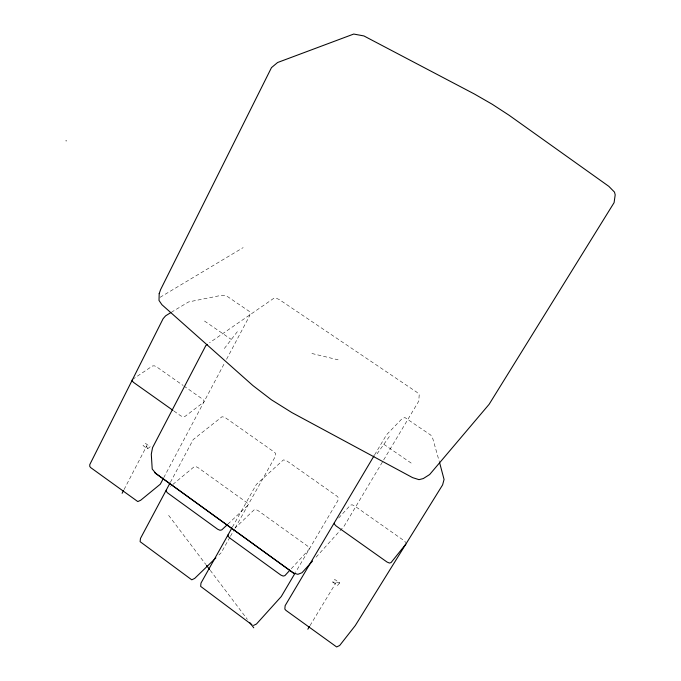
<?xml version="1.0" encoding="UTF-8"?>
<svg xmlns="http://www.w3.org/2000/svg" width="681" height="681" viewBox="0 0 681 681"><rect width="100%" height="100%" fill="white"/><g stroke="black" fill="none" stroke-linecap="round" stroke-linejoin="round"><path stroke-width="0.51" stroke-dasharray="3.4 2.55" d="M124.07 489.537L146.611 446.157M163.755 477.67L224.585 362.999M226.56 359.27L249.765 315.533L250.08 312.307L249.016 311.2L227.965 296.89L225.794 295.792L220.372 295.537L188.603 301.938L171.867 311.932M170.386 482.344L193.208 439.56L222.006 416.763L224.764 417.274L274.503 452.244L275.55 453.393L275.252 456.602L235.013 528.167M232.374 527.145L256.328 484.472L283.381 459.93L286.122 460.407L337.035 496.202L338.125 497.394L337.87 500.663L295.724 572.04M229.897 537.275L221.197 552.742L218.924 554.947M230.408 536.364L234.502 529.077M374.635 454.848L386.578 434.716L401.79 418.968L404.863 417.513L430.843 435.168L432.818 438.717L439.364 461.846M310.017 625.618L336.15 582.468M377.061 453.861L390.596 434.784M224.355 348.502L238.265 330.489M339.632 582.953L337.504 585.481L332.651 581.991L334.797 579.48L339.632 582.953L332.651 581.991M316.044 557.186L344.169 526.064L418.781 401.135L419.215 394.563L416.883 392.256L279.295 299.58L276.137 298.176L273.771 298.329L209.544 342.764M338.636 518.02L350.494 505.149L352.128 504.808L354.409 505.796L404.173 540.757L405.825 542.544M291.298 568.686L309.123 549.354L309.208 547.882L307.718 546.179L257.92 510.512L255.733 509.575L254.073 509.907L235.056 528.039M227.888 524.132L247.807 505.413L247.978 504.017L246.556 502.374L197.882 467.515L195.711 466.579L194.008 466.868L170.48 486.413M147.547 448.788L150.186 446.779L145.683 443.535L143.036 445.544L147.547 448.788L145.683 443.535M132.437 379.479L152.493 365.986L154.281 365.808L156.511 366.778L183.01 385.386M160.078 297.316L243.151 247.62M311.907 353.499L338.116 359.815M204.513 321.04L231.327 339.47M383.846 444.301L412.533 464.016M183.861 385.991L202.666 399.202L204.087 400.794L203.849 402.079L184.806 416.568L182.985 416.815L180.686 415.819L173.817 410.949M168.65 515.372L205.773 564.404M210.25 570.329L247.373 619.361"/><path stroke-width="1.02" d="M334.456 522.557L334.397 524.089L336.022 525.894L387.012 562.029L389.379 563.042L391.03 562.625L405.867 544.076M228.212 534.568L228.007 536.058L229.471 537.803L280.887 575.096L283.177 576.066L284.879 575.641L289.868 570.235M166.419 489.784L166.138 491.197L167.526 492.874L217.741 529.29L220.006 530.261L221.759 529.895L227.122 524.855M132.437 379.479L132.097 380.756L133.485 382.364L172.957 410.345M122.112 493.308L123.576 490.473M163.261 478.607L160.29 484.208L140.737 500.203L137.817 501.582L90.692 467.609L89.764 466.451L89.773 464.612L163.108 318.699L165.602 315.839L170.974 312.494M169.892 483.272L140.473 538.441L140.107 541.667L191.753 579.812L194.664 578.433L215.894 557.884M231.855 528.073L200.98 583.089L200.648 586.375L251.927 624.758M295.188 572.951L281.262 596.547L256.456 624.026L253.519 625.43M374.09 455.759L285.135 605.673L284.837 609.078L285.918 610.363L336.644 646.95L339.666 645.503L355.312 625.524L442.599 484.923L444.063 479.458L439.654 462.85M307.838 629.21L309.472 626.52M312.536 561.076L301.989 572.747L297.869 574.313L293.571 573.121L156.043 473.661L152.212 469.03L151.293 454.236L152.535 447.698L205.866 345.505L207.339 344.407M66.236 140.839L66.083 140.729M154.723 472.691L293.571 573.121M206.411 565.256L209.612 569.478M249.936 622.74L253.775 627.814M159.192 293.656L159.005 300.432L161.891 304.688L252.923 385.582L271.396 399.773L291.843 412.567L412.592 477.628L418.994 479.654L423.284 478.564L429.651 474.529L489.111 404.327L614.092 202.649L615.198 194.834L614.5 192.119L608.814 186.33L509.039 115.217L492.21 104.253L474.402 94.012L363.918 35.94L353.728 34.05L277.593 62.516L271.489 67.615L160.58 289.655L159.192 293.656"/></g></svg>
